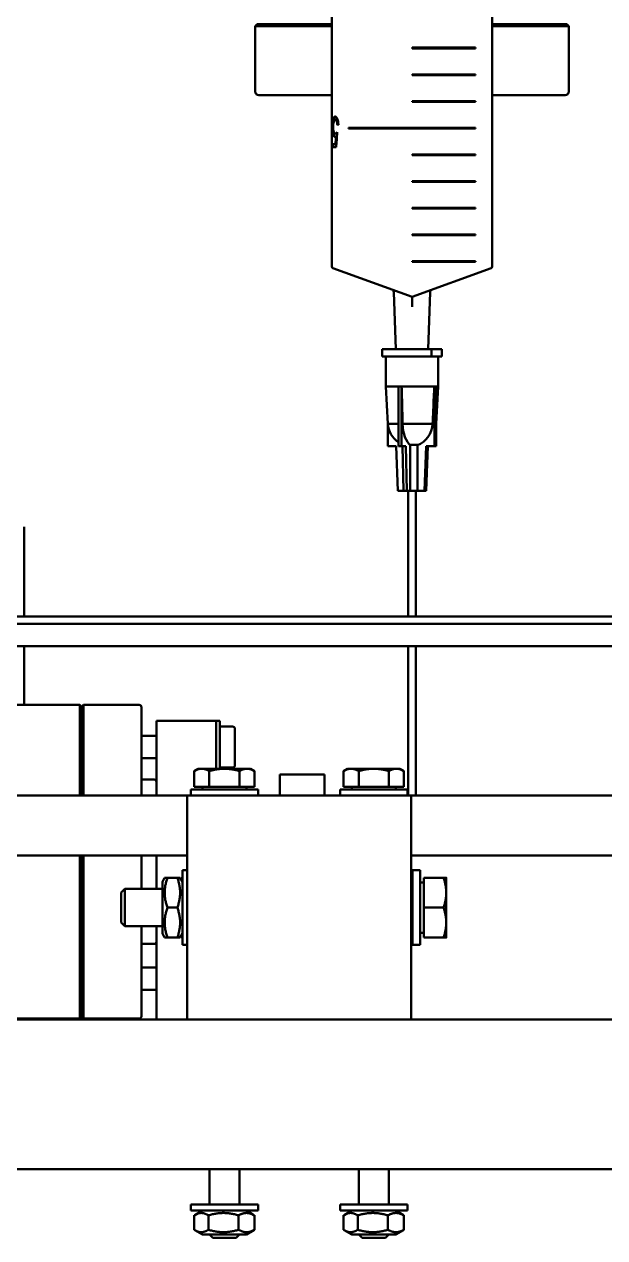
# Model space of a CAD drawing. Header units: millimetres. Extents: x 0 to 2625, y 0 to 1856.
# Drawn here: x 503.2 to 580.9, y 1239.9 to 1402.4 of the extents above; entities that cross this region are included whole.
import ezdxf

# ---------------------------------------------------------------- set-up
doc = ezdxf.new("R2010")
doc.units = ezdxf.units.MM
doc.header["$LTSCALE"] = 6.25
doc.layers.add('Symbol (ISO)', color=7, linetype='Continuous', lineweight=25)
doc.layers.add('Visible (ISO)', color=7, linetype='Continuous', lineweight=50)
doc.styles.add('Note Text (ISO)', font='tahoma.ttf')
doc.dimstyles.new('Default - Method 1b (ISO)$7', dxfattribs={"dimscale": 6.25, "dimtxt": 3.5, "dimasz": 2.5, "dimexe": 3.175, "dimexo": 0, "dimgap": 0.762, "dimtad": 1, "dimtoh": 1, "dimrnd": 1e-08, "dimtxsty": 'Note Text (ISO)', "dimcen": 0.09, "dimdle": 10, "dimclrd": 256, "dimclre": 256, "dimclrt": 256, "dimazin": 2, "dimtfac": 1, "dimtmove": 0, "dimatfit": 3, "dimfxl": 1, "dimtolj": 1, "dimlwd": -1, "dimlwe": -1, "dimarcsym": 0})

msp = doc.modelspace()

# ---------------------------------------------------------------- linework, layer by layer
at = {"layer": 'Visible (ISO)'}
for p, q in [((565.89, 1369.93), (565.89, 1447.76)), ((544.39, 1369.93), (544.39, 1403.72)), ((534.39, 1402.36), (534.14, 1402.11)), ((534.72, 1402.11), (534.14, 1402.11)), ((534.14, 1393.36), (534.14, 1402.11)), ((534.39, 1402.36), (534.9, 1402.36)), ((534.72, 1402.11), (537.35, 1402.11)), ((537.53, 1402.36), (534.9, 1402.36)), ((538.77, 1402.11), (537.35, 1402.11)), ((537.53, 1402.36), (538.77, 1402.36)), ((544.39, 1402.36), (538.77, 1402.36)), ((538.77, 1402.11), (544.39, 1402.11)), ((541.81, 1402.36), (544.39, 1402.36)), ((571.51, 1402.36), (565.89, 1402.36)), ((565.89, 1402.36), (568.46, 1402.36)), ((565.89, 1402.11), (571.51, 1402.11)), ((571.51, 1402.36), (572.75, 1402.36)), ((572.92, 1402.11), (571.51, 1402.11)), ((575.37, 1402.36), (572.75, 1402.36)), ((572.92, 1402.11), (575.55, 1402.11)), ((575.37, 1402.36), (575.89, 1402.36)), ((576.14, 1402.11), (575.55, 1402.11)), ((575.89, 1402.36), (576.14, 1402.11)), ((576.14, 1402.11), (576.14, 1393.36)), ((555.14, 1399.23), (555.14, 1399.13)), ((563.64, 1399.23), (555.14, 1399.23)), ((555.14, 1399.13), (563.64, 1399.13)), ((563.64, 1399.23), (563.64, 1399.13)), ((555.14, 1395.65), (555.14, 1395.55)), ((563.64, 1395.65), (555.14, 1395.65)), ((555.14, 1395.55), (563.64, 1395.55)), ((563.64, 1395.65), (563.64, 1395.55)), ((534.64, 1392.86), (535.08, 1392.86)), ((537.7, 1392.86), (535.08, 1392.86)), ((537.7, 1392.86), (538.77, 1392.86)), ((544.39, 1392.86), (538.77, 1392.86)), ((571.51, 1392.86), (565.89, 1392.86)), ((571.51, 1392.86), (572.57, 1392.86)), ((575.2, 1392.86), (572.57, 1392.86)), ((575.2, 1392.86), (575.64, 1392.86)), ((555.14, 1392.08), (555.14, 1391.98)), ((563.64, 1392.08), (555.14, 1392.08)), ((555.14, 1391.98), (563.64, 1391.98)), ((563.64, 1392.08), (563.64, 1391.98)), ((544.89, 1389.6), (544.85, 1389.6)), ((544.56, 1388.6), (544.52, 1388.6)), ((545.29, 1388.88), (545.15, 1388.88)), ((563.64, 1388.5), (546.64, 1388.5)), ((546.64, 1388.5), (546.64, 1388.4)), ((546.64, 1388.4), (563.64, 1388.4)), ((563.64, 1388.5), (563.64, 1388.4)), ((544.54, 1386.31), (544.54, 1385.9)), ((544.54, 1386.31), (544.89, 1386.31)), ((544.59, 1385.9), (544.59, 1386.31)), ((544.87, 1387.7), (544.83, 1387.7)), ((544.93, 1386.31), (544.89, 1386.31)), ((545, 1387.37), (544.96, 1387.37)), ((544.98, 1385.9), (544.54, 1385.9)), ((555.14, 1384.93), (555.14, 1384.83)), ((563.64, 1384.93), (555.14, 1384.93)), ((555.14, 1384.83), (563.64, 1384.83)), ((563.64, 1384.93), (563.64, 1384.83)), ((555.14, 1381.35), (555.14, 1381.25)), ((563.64, 1381.35), (555.14, 1381.35)), ((555.14, 1381.25), (563.64, 1381.25)), ((563.64, 1381.35), (563.64, 1381.25)), ((555.14, 1377.78), (555.14, 1377.68)), ((563.64, 1377.78), (555.14, 1377.78)), ((555.14, 1377.68), (563.64, 1377.68)), ((563.64, 1377.78), (563.64, 1377.68)), ((555.14, 1374.2), (555.14, 1374.1)), ((563.64, 1374.2), (555.14, 1374.2)), ((555.14, 1374.1), (563.64, 1374.1)), ((563.64, 1374.2), (563.64, 1374.1)), ((555.14, 1370.63), (555.14, 1370.53)), ((563.64, 1370.63), (555.14, 1370.63)), ((555.14, 1370.53), (563.64, 1370.53)), ((563.64, 1370.63), (563.64, 1370.53)), ((555.14, 1365.84), (544.55, 1369.7)), ((555.14, 1365.84), (565.72, 1369.7)), ((552.69, 1366.48), (552.69, 1366.48)), ((552.96, 1358.86), (552.69, 1366.48)), ((555.14, 1365.84), (555.14, 1364.53)), ((557.31, 1358.86), (557.58, 1366.48)), ((551.41, 1358.86), (551.15, 1358.86)), ((551.15, 1358.86), (551.15, 1357.86)), ((556.96, 1358.86), (551.41, 1358.86)), ((557.74, 1358.86), (556.96, 1358.86)), ((559.12, 1358.86), (557.74, 1358.86)), ((557.74, 1358.86), (557.74, 1357.86)), ((559.12, 1358.86), (559.12, 1357.86)), ((551.41, 1357.86), (551.15, 1357.86)), ((556.96, 1357.86), (551.41, 1357.86)), ((551.64, 1353.86), (551.64, 1357.86)), ((557.74, 1357.86), (556.96, 1357.86)), ((559.12, 1357.86), (557.74, 1357.86)), ((558.64, 1353.86), (558.64, 1357.86)), ((551.64, 1353.86), (553.31, 1353.86)), ((551.9, 1348.86), (551.64, 1353.86)), ((553.31, 1353.86), (553.31, 1345.86)), ((553.31, 1353.86), (553.53, 1353.86)), ((553.53, 1353.86), (553.75, 1353.86)), ((553.75, 1353.86), (558.12, 1353.86)), ((553.75, 1353.86), (553.75, 1353.86)), ((553.75, 1353.86), (553.75, 1345.86)), ((558.13, 1353.86), (558.12, 1353.86)), ((558.13, 1353.86), (558.13, 1345.86)), ((558.13, 1353.86), (558.25, 1353.86)), ((558.25, 1353.86), (558.36, 1353.86)), ((558.36, 1353.86), (558.36, 1345.86)), ((558.36, 1353.86), (558.64, 1353.86)), ((558.37, 1348.86), (558.64, 1353.86)), ((551.9, 1348.86), (553.31, 1348.86)), ((553.87, 1348.86), (557.89, 1348.86)), ((558.36, 1348.86), (558.37, 1348.86)), ((551.91, 1348.71), (551.91, 1345.86)), ((551.91, 1345.86), (553.02, 1345.86)), ((553.02, 1345.86), (553.25, 1339.86)), ((553.31, 1345.86), (553.75, 1345.86)), ((553.75, 1345.86), (554.32, 1345.86)), ((553.88, 1345.86), (554, 1339.86)), ((554.32, 1345.86), (554.44, 1339.86)), ((555.88, 1346.02), (554.91, 1346.02)), ((554.91, 1346.02), (554.91, 1339.86)), ((555.88, 1346.02), (555.88, 1339.86)), ((557.02, 1345.86), (556.8, 1339.86)), ((558.13, 1345.86), (557.02, 1345.86)), ((557.25, 1345.86), (557.03, 1339.86)), ((558.13, 1345.86), (558.36, 1345.86)), ((554, 1339.86), (553.25, 1339.86)), ((554, 1339.86), (554.44, 1339.86)), ((554.91, 1339.86), (554.44, 1339.86)), ((554.64, 1339.86), (554.64, 1323.06)), ((554.91, 1339.86), (555.88, 1339.86)), ((555.64, 1339.86), (555.64, 1323.06)), ((555.88, 1339.86), (556.8, 1339.86)), ((556.8, 1339.86), (557.03, 1339.86)), ((503.23, 1335.06), (503.23, 1323.06)), ((439.05, 1323.06), (649.03, 1323.06)), ((429.04, 1322.06), (659.04, 1322.06)), ((429.04, 1319.06), (659.04, 1319.06)), ((503.23, 1319.06), (503.23, 1311.2)), ((554.64, 1319.06), (554.64, 1299.06)), ((555.64, 1319.06), (555.64, 1299.06)), ((488.17, 1311.2), (510.67, 1311.2)), ((510.67, 1310.34), (510.67, 1311.2)), ((510.67, 1311.2), (510.92, 1310.95)), ((510.67, 1305.99), (510.67, 1310.34)), ((510.92, 1310.95), (511.17, 1311.2)), ((510.92, 1310.43), (510.92, 1310.95)), ((510.92, 1310.43), (510.92, 1307.81)), ((511.17, 1311.2), (511.17, 1310.61)), ((511.17, 1311.2), (518.62, 1311.2)), ((511.17, 1307.98), (511.17, 1310.61)), ((518.92, 1310.4), (518.92, 1310.9)), ((518.92, 1310.4), (518.92, 1307.77)), ((528.92, 1309.06), (520.92, 1309.06)), ((520.92, 1299.06), (520.92, 1309.06)), ((528.92, 1302.66), (528.92, 1309.06)), ((528.92, 1309.06), (529.42, 1309.06)), ((529.42, 1309.06), (529.42, 1302.66)), ((531.12, 1308.31), (529.42, 1308.31)), ((510.92, 1306.57), (510.92, 1307.81)), ((510.92, 1306.57), (510.92, 1299.06)), ((511.17, 1307.98), (511.17, 1306.57)), ((511.17, 1299.06), (511.17, 1306.57)), ((518.92, 1306.57), (518.92, 1307.77)), ((520.92, 1307.06), (518.92, 1307.06)), ((518.92, 1306.57), (518.92, 1299.06)), ((531.42, 1308.01), (531.42, 1303.11)), ((510.67, 1303.52), (510.67, 1305.99)), ((510.67, 1303.52), (510.67, 1299.06)), ((510.92, 1299.06), (510.92, 1303.52)), ((520.92, 1304.06), (518.92, 1304.06)), ((526.52, 1302.66), (525.97, 1302.35)), ((525.97, 1300.26), (525.97, 1302.35)), ((526.99, 1302.66), (526.52, 1302.66)), ((530.02, 1302.66), (526.99, 1302.66)), ((528, 1300.26), (528, 1302.35)), ((531.12, 1302.81), (529.42, 1302.81)), ((533.05, 1302.66), (530.02, 1302.66)), ((532.04, 1300.26), (532.04, 1302.35)), ((533.52, 1302.66), (533.05, 1302.66)), ((533.52, 1302.66), (534.06, 1302.35)), ((534.06, 1300.26), (534.06, 1302.35)), ((537.42, 1301.88), (537.42, 1299.06)), ((543.42, 1301.88), (537.42, 1301.88)), ((543.42, 1301.88), (543.42, 1299.06)), ((546.52, 1302.66), (545.97, 1302.35)), ((545.97, 1300.26), (545.97, 1302.35)), ((546.99, 1302.66), (546.52, 1302.66)), ((550.02, 1302.66), (546.99, 1302.66)), ((548, 1300.26), (548, 1302.35)), ((553.05, 1302.66), (550.02, 1302.66)), ((552.04, 1300.26), (552.04, 1302.35)), ((553.52, 1302.66), (553.05, 1302.66)), ((553.52, 1302.66), (554.06, 1302.35)), ((554.06, 1300.26), (554.06, 1302.35)), ((520.62, 1301.2), (518.92, 1301.2)), ((528, 1300.26), (525.97, 1300.26)), ((527.07, 1300.26), (527.07, 1299.86)), ((532.04, 1300.26), (528, 1300.26)), ((534.06, 1300.26), (532.04, 1300.26)), ((532.97, 1300.26), (532.97, 1299.86)), ((548, 1300.26), (545.97, 1300.26)), ((547.07, 1300.26), (547.07, 1299.86)), ((552.04, 1300.26), (548, 1300.26)), ((554.06, 1300.26), (552.04, 1300.26)), ((552.97, 1300.26), (552.97, 1299.86)), ((479.04, 1299.06), (525.02, 1299.06)), ((525.02, 1299.06), (525.02, 1269.06)), ((555.02, 1299.06), (525.02, 1299.06)), ((534.52, 1299.86), (525.52, 1299.86)), ((525.52, 1299.86), (525.52, 1299.06)), ((534.52, 1299.86), (534.52, 1299.06)), ((554.52, 1299.86), (545.52, 1299.86)), ((545.52, 1299.86), (545.52, 1299.06)), ((554.52, 1299.86), (554.52, 1299.06)), ((555.02, 1299.06), (609.04, 1299.06)), ((555.02, 1269.06), (555.02, 1299.06)), ((525.02, 1291.06), (479.04, 1291.06)), ((510.67, 1291.06), (510.67, 1276.87)), ((510.92, 1276.87), (510.92, 1291.06)), ((510.92, 1291.06), (510.92, 1273.82)), ((511.17, 1273.82), (511.17, 1291.06)), ((518.92, 1291.06), (518.92, 1286.56)), ((520.92, 1286.56), (520.92, 1291.06)), ((609.04, 1291.06), (555.02, 1291.06)), ((524.41, 1289.06), (524.41, 1279.06)), ((524.41, 1289.06), (525.02, 1289.06)), ((555.22, 1279.06), (555.22, 1289.06)), ((556.22, 1289.06), (555.22, 1289.06)), ((556.22, 1279.06), (556.22, 1289.06)), ((521.71, 1287.51), (522.02, 1288.06)), ((521.71, 1287.51), (521.71, 1280.61)), ((522.02, 1288.06), (522.38, 1288.06)), ((522.38, 1288.06), (523.73, 1288.06)), ((523.73, 1288.06), (524.09, 1288.06)), ((524.41, 1287.51), (524.09, 1288.06)), ((556.72, 1287.41), (556.22, 1287.41)), ((556.72, 1288.06), (559.36, 1288.06)), ((556.72, 1284.06), (556.72, 1288.06)), ((559.72, 1286.06), (559.72, 1288.06)), ((516.22, 1286.07), (516.71, 1286.56)), ((516.22, 1282.05), (516.22, 1286.07)), ((516.71, 1286.56), (516.71, 1281.56)), ((521.71, 1286.56), (516.71, 1286.56)), ((555.22, 1286.34), (555.02, 1286.34)), ((559.72, 1282.06), (559.72, 1286.06)), ((522.38, 1284.06), (523.73, 1284.06)), ((556.72, 1280.06), (556.72, 1284.06)), ((556.72, 1284.06), (559.36, 1284.06)), ((516.22, 1282.05), (516.71, 1281.56)), ((521.71, 1281.56), (516.71, 1281.56)), ((518.92, 1281.56), (518.92, 1273.82)), ((520.92, 1269.06), (520.92, 1281.56)), ((521.71, 1280.61), (522.02, 1280.06)), ((524.41, 1280.61), (524.09, 1280.06)), ((555.22, 1281.77), (555.02, 1281.77)), ((556.72, 1280.71), (556.22, 1280.71)), ((559.72, 1280.06), (559.72, 1282.06)), ((520.62, 1279.2), (518.92, 1279.2)), ((522.38, 1280.06), (522.02, 1280.06)), ((522.38, 1280.06), (523.73, 1280.06)), ((524.09, 1280.06), (523.73, 1280.06)), ((524.41, 1279.06), (525.02, 1279.06)), ((556.22, 1279.06), (555.22, 1279.06)), ((556.72, 1280.06), (559.36, 1280.06)), ((510.67, 1274.4), (510.67, 1276.87)), ((520.92, 1276.06), (518.92, 1276.06)), ((510.67, 1270.05), (510.67, 1274.4)), ((510.92, 1272.59), (510.92, 1273.82)), ((510.92, 1272.59), (510.92, 1269.96)), ((511.17, 1273.82), (511.17, 1272.41)), ((511.17, 1269.78), (511.17, 1272.41)), ((518.92, 1272.62), (518.92, 1273.82)), ((520.92, 1273.06), (518.92, 1273.06)), ((518.92, 1272.62), (518.92, 1269.99)), ((488.17, 1269.2), (510.67, 1269.2)), ((503.23, 1269.2), (503.23, 1269.06)), ((510.67, 1269.2), (510.67, 1270.05)), ((510.92, 1269.45), (510.67, 1269.2)), ((510.92, 1269.45), (510.92, 1269.96)), ((511.17, 1269.2), (510.92, 1269.45)), ((511.17, 1269.78), (511.17, 1269.2)), ((518.62, 1269.2), (511.17, 1269.2)), ((518.92, 1269.5), (518.92, 1269.99)), ((352.04, 1269.06), (772.04, 1269.06)), ((352.04, 1249.06), (772.04, 1249.06)), ((528.02, 1249.06), (528.02, 1244.29)), ((532.02, 1249.06), (532.02, 1244.29)), ((548.02, 1249.06), (548.02, 1244.29)), ((552.02, 1249.06), (552.02, 1244.29)), ((534.52, 1244.29), (525.52, 1244.29)), ((525.52, 1244.29), (525.52, 1243.49)), ((534.52, 1243.49), (525.52, 1243.49)), ((527.07, 1243.49), (526.06, 1242.9)), ((532.97, 1243.49), (533.98, 1242.9)), ((534.52, 1244.29), (534.52, 1243.49)), ((554.52, 1244.29), (545.52, 1244.29)), ((545.52, 1244.29), (545.52, 1243.49)), ((554.52, 1243.49), (545.52, 1243.49)), ((547.07, 1243.49), (546.06, 1242.9)), ((552.97, 1243.49), (553.98, 1242.9)), ((554.52, 1244.29), (554.52, 1243.49)), ((525.98, 1240.92), (525.98, 1242.86)), ((527.87, 1240.92), (527.87, 1242.86)), ((531.91, 1240.92), (531.91, 1242.86)), ((534.05, 1240.92), (534.05, 1242.86)), ((545.98, 1240.92), (545.98, 1242.86)), ((547.87, 1240.92), (547.87, 1242.86)), ((551.91, 1240.92), (551.91, 1242.86)), ((554.05, 1240.92), (554.05, 1242.86)), ((527.07, 1240.29), (526.06, 1240.87)), ((527.07, 1240.29), (532.97, 1240.29)), ((528.45, 1239.86), (528.02, 1240.29)), ((531.59, 1239.86), (532.02, 1240.29)), ((532.97, 1240.29), (533.98, 1240.87)), ((547.07, 1240.29), (546.06, 1240.87)), ((547.07, 1240.29), (552.97, 1240.29)), ((548.45, 1239.86), (548.02, 1240.29)), ((551.59, 1239.86), (552.02, 1240.29)), ((552.97, 1240.29), (553.98, 1240.87)), ((531.59, 1239.86), (528.45, 1239.86)), ((551.59, 1239.86), (548.45, 1239.86))]:
    msp.add_line(p, q, dxfattribs=at)
for centre, radius, start, end in [((534.64, 1393.36), 0.5, 180, 270), ((575.64, 1393.36), 0.5, 270, 0), ((544.64, 1369.93), 0.25, 180, 250), ((565.64, 1369.93), 0.25, 290, 0), ((555.14, 1349.1), 3.25, 184.3692, 235.6795), ((555.14, 1349.1), 3.25, 353, 355.6308), ((518.62, 1310.9), 0.3, 0, 90), ((531.12, 1308.01), 0.3, 0, 90), ((531.12, 1303.11), 0.3, 270, 0), ((520.62, 1300.9), 0.3, 0, 90), ((520.62, 1279.5), 0.3, 270, 0), ((518.62, 1269.5), 0.3, 270, 0)]:
    msp.add_arc(centre, radius, start, end, dxfattribs=at)
for centre, major_axis, ratio, start_param, end_param in [((555.14, 1400.23), (-6.34, -52.4), 0.165672, 4.969821, 5.009284), ((738.99, 1400.8), (-79.16, -221.62), 0.802484, 5.049863, 5.054435), ((737.89, 1400.79), (78.7, 220.32), 0.802484, 1.908565, 1.913164), ((555.36, 1349.1), (0, -3.24), 0.459695, 4.788874, 5.979491), ((555.02, 1349.1), (0, -3.24), 0.888077, 0.303695, 1.494311)]:
    msp.add_ellipse(centre, major_axis=major_axis, ratio=ratio, start_param=start_param, end_param=end_param, dxfattribs=at)
for points, knots in [([(544.85, 1390.01), (544.82, 1390), (544.78, 1390), (544.72, 1389.95), (544.69, 1389.91), (544.64, 1389.8), (544.61, 1389.71), (544.58, 1389.56), (544.56, 1389.45), (544.53, 1389.11), (544.52, 1388.98), (544.52, 1388.79), (544.52, 1388.68), (544.52, 1388.6)], [0, 0, 0, 0, 0.0343655, 0.0343655, 0.0650298, 0.0650298, 0.1017436, 0.1017436, 0.1289211, 0.1289211, 0.1510783, 0.1510783, 0.2160246, 0.2160246, 0.2160246, 0.2160246]), ([(544.56, 1388.6), (544.56, 1388.68), (544.56, 1388.79), (544.57, 1388.98), (544.57, 1389.11), (544.6, 1389.45), (544.63, 1389.56), (544.66, 1389.71), (544.68, 1389.79), (544.74, 1389.91), (544.77, 1389.95), (544.82, 1389.99), (544.84, 1390), (544.87, 1390)], [-0.1717895, -0.1717895, -0.1717895, -0.1717895, -0.1213517, -0.1213517, -0.1052762, -0.1052762, -0.085923, -0.085923, -0.0596075, -0.0596075, -0.0343695, -0.0343695, -0.0083633, -0.0083633, -0.0083633, -0.0083633]), ([(544.58, 1388.58), (544.58, 1388.65), (544.58, 1388.72), (544.59, 1388.91), (544.6, 1388.98), (544.61, 1389.1), (544.63, 1389.2), (544.69, 1389.45), (544.72, 1389.5), (544.78, 1389.59), (544.81, 1389.59), (544.85, 1389.6)], [0, 0, 0, 0, 0.0204291, 0.0204291, 0.0410018, 0.0410018, 0.0919687, 0.0919687, 0.1567535, 0.1567535, 0.3341636, 0.3341636, 0.3341636, 0.3341636]), ([(545.29, 1388.88), (545.28, 1389.01), (545.27, 1389.16), (545.22, 1389.41), (545.19, 1389.55), (545.09, 1389.81), (545.04, 1389.88), (544.93, 1390), (544.88, 1390), (544.85, 1390.01)], [0, 0, 0, 0, 0.03883763, 0.03883763, 0.05404017, 0.05404017, 0.06665008, 0.06665008, 0.08498429, 0.08498429, 0.08498429, 0.08498429]), ([(544.85, 1389.6), (544.88, 1389.59), (544.91, 1389.57), (544.96, 1389.53), (544.99, 1389.49), (545.06, 1389.36), (545.08, 1389.29), (545.13, 1389.07), (545.14, 1388.96), (545.15, 1388.88)], [0, 0, 0, 0, 0.0385812, 0.0385812, 0.0692209, 0.0692209, 0.0890485, 0.0890485, 0.1117403, 0.1117403, 0.1117403, 0.1117403]), ([(545.19, 1388.88), (545.18, 1388.96), (545.17, 1389.07), (545.13, 1389.28), (545.1, 1389.35), (545.04, 1389.49), (545, 1389.53), (544.96, 1389.57), (544.93, 1389.59), (544.89, 1389.6)], [-0.1122154, -0.1122154, -0.1122154, -0.1122154, -0.0895958, -0.0895958, -0.0699642, -0.0699642, -0.039369, -0.039369, 0, 0, 0, 0]), ([(544.52, 1388.6), (544.52, 1388.52), (544.52, 1388.42), (544.52, 1388.23), (544.53, 1388.15), (544.54, 1387.96), (544.55, 1387.81), (544.62, 1387.49), (544.65, 1387.42), (544.69, 1387.35), (544.72, 1387.33), (544.77, 1387.29), (544.8, 1387.29), (544.81, 1387.29)], [0, 0, 0, 0, 0.02381391, 0.02381391, 0.03531669, 0.03531669, 0.04389432, 0.04389432, 0.05241904, 0.05241904, 0.05940122, 0.05940122, 0.07021926, 0.07021926, 0.07021926, 0.07021926]), ([(544.83, 1387.29), (544.82, 1387.29), (544.8, 1387.3), (544.76, 1387.32), (544.74, 1387.35), (544.7, 1387.42), (544.66, 1387.49), (544.6, 1387.81), (544.59, 1387.96), (544.57, 1388.15), (544.57, 1388.23), (544.56, 1388.42), (544.56, 1388.52), (544.56, 1388.6)], [-0.06179883, -0.06179883, -0.06179883, -0.06179883, -0.05638024, -0.05638024, -0.05012771, -0.05012771, -0.04240987, -0.04240987, -0.0346039, -0.0346039, -0.02366841, -0.02366841, 0, 0, 0, 0]), ([(544.83, 1387.7), (544.79, 1387.7), (544.75, 1387.72), (544.7, 1387.78), (544.68, 1387.82), (544.63, 1387.98), (544.62, 1388.07), (544.6, 1388.2), (544.59, 1388.26), (544.58, 1388.46), (544.58, 1388.54), (544.58, 1388.58)], [0, 0, 0, 0, 0.0443111, 0.0443111, 0.0737593, 0.0737593, 0.0941447, 0.0941447, 0.1046511, 0.1046511, 0.1156795, 0.1156795, 0.1156795, 0.1156795]), ([(545.13, 1387.9), (545.07, 1387.85), (545.02, 1387.8), (544.92, 1387.72), (544.87, 1387.7), (544.83, 1387.7)], [0, 0, 0, 0, 0.0486804, 0.0486804, 0.1002241, 0.1002241, 0.1002241, 0.1002241]), ([(544.87, 1387.7), (544.92, 1387.7), (544.96, 1387.72), (545.05, 1387.79), (545.09, 1387.82), (545.12, 1387.86)], [-0.10027441, -0.10027441, -0.10027441, -0.10027441, -0.04874234, -0.04874234, -0.01389105, -0.01389105, -0.01389105, -0.01389105]), ([(544.81, 1387.29), (544.85, 1387.29), (544.88, 1387.31), (544.91, 1387.33), (544.94, 1387.35), (544.96, 1387.37)], [0, 0, 0, 0, 0.0429544, 0.0429544, 0.6762443, 0.6762443, 0.6762443, 0.6762443]), ([(557.62, 1366.75), (557.61, 1366.7), (557.6, 1366.64), (557.58, 1366.55), (557.58, 1366.51), (557.58, 1366.48)], [0.41777079, 0.41777079, 0.41777079, 0.41777079, 0.44227138, 0.44227138, 0.45630618, 0.45630618, 0.45630618, 0.45630618]), ([(553.75, 1353.86), (553.77, 1353.39), (553.78, 1352.93), (553.79, 1352.47), (553.82, 1351.26), (553.85, 1350.06), (553.87, 1348.86)], [0.005839192, 0.005839192, 0.005839192, 0.005839192, 0.007232667, 0.007232667, 0.007232667, 0.010846092, 0.010846092, 0.010846092, 0.010846092]), ([(558.12, 1353.86), (558.1, 1353.39), (558.08, 1352.93), (558.06, 1352.47), (558, 1351.26), (557.95, 1350.06), (557.89, 1348.86)], [0.005839192, 0.005839192, 0.005839192, 0.005839192, 0.007232667, 0.007232667, 0.007232667, 0.010846092, 0.010846092, 0.010846092, 0.010846092])]:
    msp.add_open_spline(points, degree=3, knots=knots, dxfattribs=at)
msp.add_open_spline([(552.69, 1366.48), (552.69, 1366.57), (552.67, 1366.67), (552.65, 1366.75)], degree=3, dxfattribs=at)
for points, weights in [([(526.99, 1302.66), (526.52, 1302.66), (525.97, 1302.35)], [1, 1.0379548493, 1]), ([(528, 1302.35), (527.45, 1302.66), (526.99, 1302.66)], [1, 1.0379548493, 1]), ([(530.02, 1302.66), (529.08, 1302.66), (528, 1302.35)], [1, 1.0379548493, 1]), ([(532.04, 1302.35), (530.95, 1302.66), (530.02, 1302.66)], [1, 1.0379548493, 1]), ([(533.05, 1302.66), (532.58, 1302.66), (532.04, 1302.35)], [1, 1.0379548493, 1]), ([(534.06, 1302.35), (533.52, 1302.66), (533.05, 1302.66)], [1, 1.0379548493, 1]), ([(546.99, 1302.66), (546.52, 1302.66), (545.97, 1302.35)], [1, 1.0379548493, 1]), ([(548, 1302.35), (547.45, 1302.66), (546.99, 1302.66)], [1, 1.0379548493, 1]), ([(550.02, 1302.66), (549.08, 1302.66), (548, 1302.35)], [1, 1.0379548493, 1]), ([(552.04, 1302.35), (550.95, 1302.66), (550.02, 1302.66)], [1, 1.0379548493, 1]), ([(553.05, 1302.66), (552.58, 1302.66), (552.04, 1302.35)], [1, 1.0379548493, 1]), ([(554.06, 1302.35), (553.52, 1302.66), (553.05, 1302.66)], [1, 1.0379548493, 1]), ([(522.38, 1288.06), (521.72, 1286.06), (522.38, 1284.06)], [1, 1.15470053838, 1]), ([(523.73, 1284.06), (524.4, 1286.06), (523.73, 1288.06)], [1, 1.15470053838, 1]), ([(559.36, 1288.06), (559.72, 1288.06), (559.72, 1288.06)], [1, 1.0379548493, 1]), ([(559.72, 1286.06), (559.72, 1286.99), (559.36, 1288.06)], [1, 1.0379548493, 1]), ([(559.36, 1284.06), (559.72, 1285.13), (559.72, 1286.06)], [1, 1.0379548493, 1]), ([(522.38, 1284.06), (521.72, 1282.06), (522.38, 1280.06)], [1, 1.15470053838, 1]), ([(523.73, 1280.06), (524.4, 1282.06), (523.73, 1284.06)], [1, 1.15470053838, 1]), ([(559.72, 1282.06), (559.72, 1282.99), (559.36, 1284.06)], [1, 1.0379548493, 1]), ([(559.36, 1280.06), (559.72, 1281.13), (559.72, 1282.06)], [1, 1.0379548493, 1]), ([(559.72, 1280.06), (559.72, 1280.06), (559.36, 1280.06)], [1, 1.0379548493, 1]), ([(527.87, 1242.86), (526.92, 1243.44), (525.98, 1242.86)], [1, 1.15470053838, 1]), ([(531.91, 1242.86), (529.89, 1243.44), (527.87, 1242.86)], [1, 1.15470053838, 1]), ([(534.05, 1242.86), (532.98, 1243.44), (531.91, 1242.86)], [1, 1.15470053838, 1]), ([(547.87, 1242.86), (546.92, 1243.44), (545.98, 1242.86)], [1, 1.15470053838, 1]), ([(551.91, 1242.86), (549.89, 1243.44), (547.87, 1242.86)], [1, 1.15470053838, 1]), ([(554.05, 1242.86), (552.98, 1243.44), (551.91, 1242.86)], [1, 1.15470053838, 1]), ([(533.98, 1242.9), (534.02, 1242.88), (534.05, 1242.86)], [1.01093397769, 1.00567518268, 1]), ([(553.98, 1242.9), (554.02, 1242.88), (554.05, 1242.86)], [1.01093397769, 1.00567518268, 1]), ([(525.98, 1240.92), (526.92, 1240.33), (527.87, 1240.92)], [1, 1.15470053838, 1]), ([(527.87, 1240.92), (529.89, 1240.33), (531.91, 1240.92)], [1, 1.15470053838, 1]), ([(531.91, 1240.92), (532.98, 1240.33), (534.05, 1240.92)], [1, 1.15470053838, 1]), ([(534.05, 1240.92), (534.02, 1240.89), (533.98, 1240.87)], [1, 1.00567518268, 1.01093397769]), ([(545.98, 1240.92), (546.92, 1240.33), (547.87, 1240.92)], [1, 1.15470053838, 1]), ([(547.87, 1240.92), (549.89, 1240.33), (551.91, 1240.92)], [1, 1.15470053838, 1]), ([(551.91, 1240.92), (552.98, 1240.33), (554.05, 1240.92)], [1, 1.15470053838, 1]), ([(554.05, 1240.92), (554.02, 1240.89), (553.98, 1240.87)], [1, 1.00567518268, 1.01093397769])]:
    msp.add_rational_spline(points, weights, degree=2, dxfattribs=at)

# ---------------------------------------------------------------- leaders
at = {"layer": 'Symbol (ISO)', "annotation_type": 0, "has_hookline": 1, "hookline_direction": 0, "text_width": 538.66}
msp.add_leader([(366.69, 1612.19), (848.57, 1370.28), (864.2, 1370.28)], dimstyle='Default - Method 1b (ISO)$7', override={"dimtad": 0}, dxfattribs=at)

doc.saveas('drawing.dxf')
